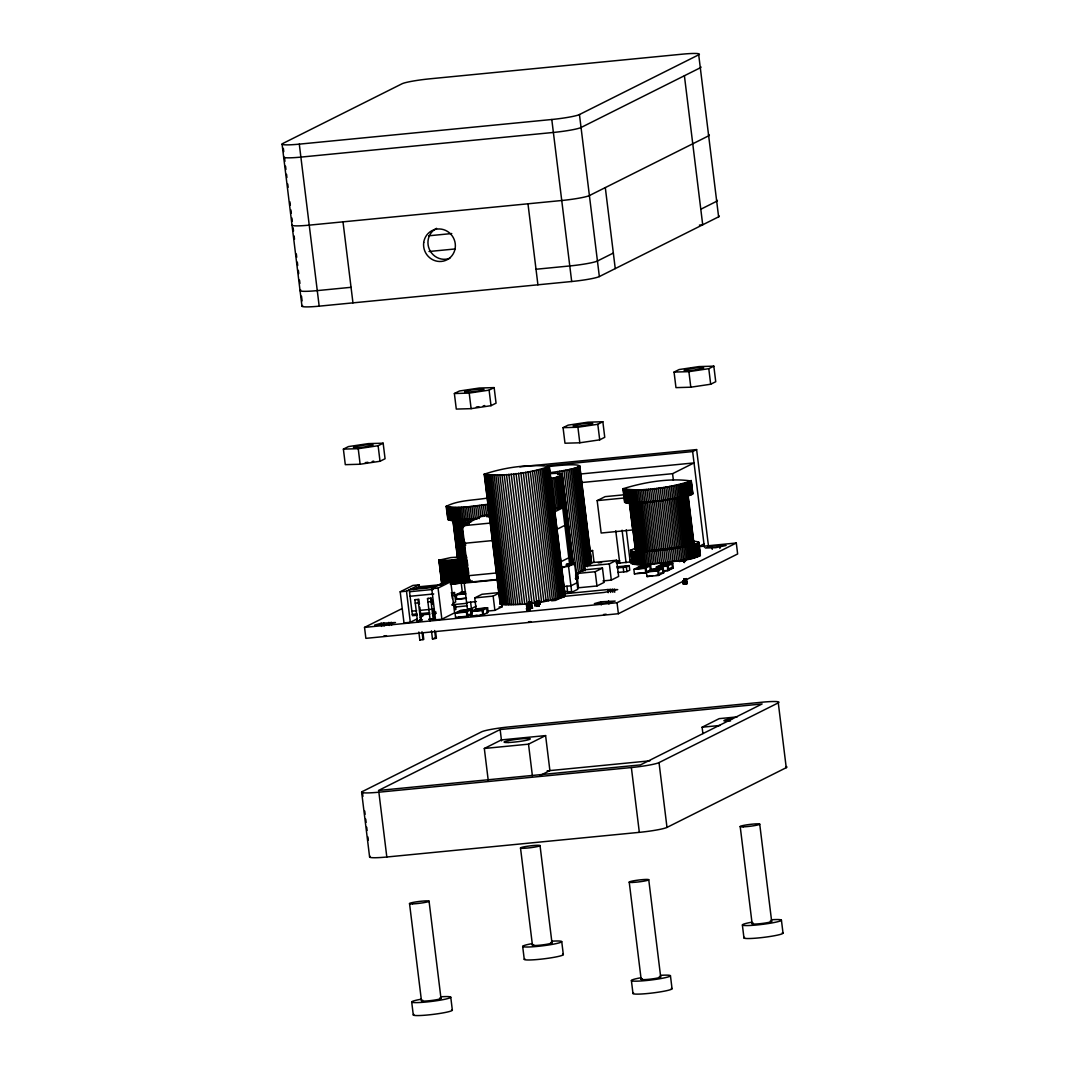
<?xml version="1.0" encoding="UTF-8"?>
<svg xmlns="http://www.w3.org/2000/svg" width="1069" height="1069" viewBox="0 0 1069 1069"><rect width="100%" height="100%" fill="white"/><g stroke="black" fill="none" stroke-linecap="round" stroke-linejoin="round"><path stroke-width="1.5" d="M441.804 584.369L438.905 560.223L450.811 557.577L466.498 556.521M635.547 549.64C643.538 553.181 656.419 549.332 665.853 549.078C673.711 547.101 688.877 547.595 693.327 542.384M489.041 504.221C474.97 505.477 460.044 509.245 446.161 506.399C458.08 500.118 473.433 500.412 486.796 498.141M623 488.76C644.26 491.927 669.902 487.611 691.135 480.983C669.889 477.816 644.233 482.132 623 488.76L624.617 502.27C637.405 504.621 650.767 501.561 663.635 500.452C671.586 498.248 688.115 498.782 692.137 493.103M635.093 548.384C616.666 554.838 665.399 550 665.787 549.56C666.415 549.894 714.493 542.571 692.939 541.168M632.354 563.082C641.159 567.358 656.607 562.748 667.377 562.521C676.396 560.236 694.703 560.731 699.701 554.664M484.23 474.208C504.421 467.394 528.353 464.026 549.306 466.431C529.115 473.26 505.183 476.627 484.23 474.208L500.185 604.052C521.552 605.856 544.949 603.023 565.22 596.048L549.279 466.204M528.527 621.717L530.919 621.637M550.228 478.538C564.526 476.627 565.581 472.177 550.081 473.714M683.238 584.008L687.14 583.54L686.365 578.623M624.79 501.521L624.617 502.27M500.613 603.304L500.185 604.052M548.491 472.805C588.484 467.941 590.275 461.621 548.277 466.618M486.756 516.728L488.439 516.006M698.712 54.813A22.957 2.165 -7 0 0 682.182 54.185L429.671 78.839A22.957 2.165 -7 0 0 402.011 83.783L282.764 143.513A22.957 2.165 -7 0 0 299.293 144.141L551.791 119.501A22.957 2.165 -7 0 0 579.451 114.543L698.712 54.813L718.609 216.833L599.348 276.564A22.957 2.165 -7 0 1 571.688 281.508L319.177 306.162A22.957 2.165 -7 0 1 302.647 305.52M613.339 253.046L597.437 261.01A22.957 2.165 -7 0 1 569.777 265.954L536.01 269.254M700.796 209.243L716.698 201.279A22.957 2.165 -7 0 0 716.511 200.17M343.39 449.114L348.441 446.588L368.324 443.622L383.156 443.194L385.067 458.748L380.016 461.273L360.133 464.24L345.3 464.668L343.39 449.114L358.235 448.686L378.119 445.733L383.156 443.194M454.378 393.526L459.429 391L479.313 388.034L494.145 387.606L496.056 403.16L491.005 405.685L471.122 408.652L456.289 409.08L454.378 393.526L469.211 393.098L489.094 390.132L494.145 387.606M563.069 427.667L568.12 425.141L588.003 422.188L602.849 421.747L604.747 437.301L599.709 439.84L579.812 442.793L564.98 443.221L563.069 427.667L577.915 427.239L597.798 424.286L602.849 421.747M674.058 372.079L679.109 369.553L698.992 366.587L713.825 366.159L715.736 381.713L710.685 384.239L690.801 387.205L675.969 387.633L674.058 372.079L688.89 371.651L708.787 368.685L713.825 366.159M497.032 579.478L469.224 582.191L462.302 525.814L482.493 515.699L490.671 514.897M554.009 512.198L562.668 507.869L554.49 508.67M417.378 618.751L410.309 622.292L404.002 622.906L400.18 591.798L412.901 585.424L419.208 584.81L419.609 588.084M400.18 591.798L406.487 591.184L419.208 584.81M413.77 589.594L419.449 586.747L441.55 584.596M547.275 465.763L692.645 451.572L696.627 449.581L708.547 546.687M627.73 490.123L632.714 529.957L601.152 533.03L597.17 500.626L605.121 496.644L623.401 494.867M441.684 583.367L437.862 585.291L440.976 584.984M431.742 588.712L444.463 582.338L450.771 581.723L454.592 612.831L441.871 619.205L435.564 619.82L431.742 588.712L438.049 588.097L450.771 581.723M417.645 622.385L414.879 599.896L415.681 599.495M556.161 529.703L564.82 525.36M414.879 599.896L418.834 599.188L419.422 604.012M703.99 543.921L698.418 546.713L736.3 543.012L737.637 553.969L618.39 613.713L365.879 638.353L364.529 627.396L401.797 608.729M581.723 482.533L672.575 473.674L694.035 462.917L580.053 474.048M430.272 621.156L427.506 598.653L428.308 598.266M427.506 598.653L431.462 597.959M476.239 606.19L471.402 608.622L467.394 609.009L464.2 583.086L470.266 580.053M470.079 580.601L461.22 583.006L450.316 584.075M469.224 582.191L472.11 580.748M452.962 603.277L455.661 601.927L454.512 592.533L451.813 593.883L452.387 598.573M466.472 598.333L456.744 599.281L456.182 594.752L461.581 592.039L464.828 591.732M423.364 614.728L424.166 614.328M420.211 617.334L423.03 615.918M456.744 599.281L465.643 598.092M434.736 613.619L435.524 613.218L432.277 613.539M455.367 604.827L454.566 605.228L455.127 609.771L455.915 609.37L455.367 604.827L452.12 605.148M474.716 597.905L481.985 594.27L500.412 592.467L493.143 596.101L474.716 597.905L476.266 610.573M459.657 610.827L471.028 609.718L471.576 614.247L466.966 616.559L455.608 617.668L455.047 613.138L460.458 610.426L471.817 609.317L472.191 612.337M560.143 562.107L568.788 557.764M455.047 613.138L466.418 612.029L471.817 609.317M455.608 617.668L456.41 617.267M589.981 551.804L592.587 550.495L594.003 562.04M470.828 611.588L476.239 608.889L487.598 607.78L488.159 612.31L482.747 615.022L471.389 616.132L470.828 611.588L482.199 610.479L487.598 607.78M562.374 567.866L569.59 564.245L558.887 476.453M418.834 632.033L419.823 640.064L420.611 639.676M562.013 567.024L568.548 566.383L574.601 563.35L577.794 589.273L571.728 592.306L567.719 592.694L566.931 586.213M419.823 640.064L423.765 639.369L422.977 632.942M471.389 616.132L477.055 615.263M431.462 630.804L432.437 638.834L436.393 638.126L435.604 631.699M432.437 638.834L436.393 638.126M487.223 611.107L494.894 610.359L502.163 606.724L501.775 603.557M584.783 569.563L584.396 566.329L591.705 562.668L616.639 560.223L618.63 576.432L611.321 580.093L603.01 580.908M576.779 573.518L584.035 569.871L602.475 568.08L604.226 582.338L596.956 585.972L578.529 587.776L576.779 573.518L595.206 571.715L602.475 568.08M584.396 566.329L609.33 563.897L616.639 560.223M576.993 582.792L570.94 585.825L564.405 586.467M567.719 592.694L570.151 591.491M561.639 597.371L555.573 600.404L551.564 600.791M626.06 565.915L623.2 567.358L623.761 571.888M617.134 567.946L626.354 567.051L629.213 565.608L629.775 570.151L626.915 571.581L617.695 572.476M633.877 569.389L639.275 566.677L650.647 565.568L651.195 570.111L645.796 572.81L634.425 573.919L633.877 569.389L645.235 568.28L650.647 565.568M634.425 573.919L635.227 573.532M646.424 572.009L651.836 569.296L663.194 568.187L663.755 572.73L658.344 575.443L646.986 576.552L646.424 572.009L657.796 570.899L663.194 568.187M672.735 563.416L661.377 564.526L655.965 567.225L667.323 566.116L672.735 563.416L673.296 567.946L667.884 570.659L663.021 571.14M646.986 576.552L652.651 575.67M364.529 627.396L617.04 602.742L736.3 543.012M362.925 796.432L362.338 791.568L481.584 731.837A22.957 2.165 -7 0 1 509.245 726.893L761.756 702.239A22.957 2.165 -7 0 1 778.285 702.867L786.236 767.676L666.989 827.406A22.957 2.165 -7 0 1 639.329 832.35L386.818 857.004A22.957 2.165 -7 0 1 370.288 856.376M500.145 729.539L378.493 790.472L640.478 764.896L762.117 703.963L500.145 729.539L501.535 740.884M488.226 780.29L484.324 748.474L501.414 739.908L545.604 735.592L549.894 770.589L539.925 775.586M484.324 748.474L528.514 744.158L545.604 735.592M702.881 733.575L702.106 727.214L719.196 718.649L737.196 716.885M362.338 791.568A22.957 2.165 -7 0 0 378.867 792.196L631.365 767.542A22.957 2.165 -7 0 0 659.025 762.598L778.285 702.867M438.824 560.423L450.597 560.303L466.752 557.403M488.854 516.755L487.25 516.287M682.957 580.694L683.265 584.048L686.926 583.647M616.038 562.588L619.111 561.853M534.941 604.533C533.084 605.909 545.537 603.37 537.854 604.065M527.578 608.395L526.255 608.822L532.75 608.034L528.286 608.261M417.485 620.261C413.449 621.784 428.028 619.298 419.796 619.913M631.605 561.759L616.666 563.403M711.874 546.232L705.353 548.023L715.789 547.675L726.145 545.484L711.874 546.232L712.248 549.372M381.205 623.267L374.684 625.058L385.134 624.71L395.477 622.519L381.205 623.267L381.593 626.407M600.885 601.82L594.364 603.611L604.813 603.263L615.156 601.072L600.885 601.82L601.272 604.96M489.816 515.766L488.439 516.046L487.17 504.488M578.115 578.57L575.737 578.89M563.724 592.199L566.637 591.518L564.151 591.451M650.42 563.924L647.64 564.512L653.774 563.684M575.322 578.342L577.714 578.048M547.569 600.297L544.709 600.618M456.837 595.072L454.886 595.286M383.878 635.961L386.47 635.667M603.557 614.515L606.15 614.221M447.951 515.311C446.454 527.004 470.707 516.848 477.322 518.879L475.732 505.918M428.749 235.795L451.746 233.55M429.016 251.509L455.3 248.943M699.42 225.118L702.707 224.797L684.401 75.739M351.046 287.307L317.279 290.608A22.957 2.165 -7 0 1 300.75 289.98M519.868 466.846L696.627 449.581M597.17 500.626L625.418 497.873M462.302 525.814L491.753 522.941M464.454 543.306L493.905 540.433M589.273 550.816L592.587 550.495M566.436 564.151L574.601 563.35M566.316 564.566L569.59 564.245M468.422 575.71L496.243 572.997M598.266 562.895L601.58 562.575M616.439 561.131L619.739 560.797M629.654 559.835L632.955 559.515M616.973 566.811L629.213 565.608M464.2 583.086L496.871 579.892M410.87 588.992L436.112 586.52M638.487 567.078L649.845 565.969L650.406 570.512M660.575 564.926L671.947 563.817L672.495 568.347L669.247 568.668M434.522 587.322L409.28 589.781L412.46 615.704L417.191 615.25M634.665 568.989L646.037 567.88L646.585 572.423L636.843 573.372M656.767 566.837L668.125 565.728L668.686 570.258L663.809 570.739M409.507 591.732L433.186 589.42M651.034 569.697L662.406 568.588L662.954 573.131M670.049 568.267L673.296 567.946M647.226 571.608L658.584 570.499L659.145 575.042L655.898 575.349M410.068 596.261L433.747 593.95M451.238 592.841L454.512 592.533M460.792 592.44L465.656 591.959M660.508 573.051L663.755 572.73M456.971 594.351L465.095 593.562M456.182 594.752L465.924 593.803M453.309 595.58L456.423 595.273M415.28 603.13L418.433 602.822M427.907 601.9L431.061 601.593M466.592 602.528L476.386 601.566M452.013 604.747L466.926 603.29M563.069 593.91L607.833 589.54M411.899 611.174L416.629 610.706M419.796 610.399L434.001 609.009M455.581 606.965L467.18 605.829M563.323 596.449L603.998 592.453L617.722 589.607L607.847 589.527L608.221 592.667M412.3 614.408L417.03 613.953M420.184 613.646L429.658 612.711M432.811 612.403L435.965 612.096M475.451 609.29L486.809 608.181L487.37 612.711M499.089 607.018L502.163 606.724M420.344 614.942L429.858 614.087M432.972 613.7L436.125 613.392M455.848 612.737L467.206 611.628L467.768 616.158L458.026 617.12M468.342 614.568L471.576 614.247M480.302 614.942L483.549 614.622L482.988 610.092L471.629 611.201L472.004 614.221M702.106 727.214L720.105 725.45M547.168 770.856L649.965 760.821M489.789 516.648L489.067 516.701M632.38 560.397L630.59 560.45L630.977 563.59M781.426 920.155L783.016 933.117M708.787 368.685L710.685 384.239M759.725 824.146L771.658 921.358M719.544 545.297L719.918 548.424M688.89 371.651L690.801 387.205M740.202 826.551L752.135 923.763M692.645 451.572L704.377 547.168M691.229 480.609L692.832 493.744M698.792 542.17L700.382 555.319M691.109 480.435L692.739 493.945M698.672 541.996L700.289 555.506M690.935 481.184L692.525 494.145M698.498 542.758L700.088 555.72M690.627 481.411L692.218 494.372M698.191 542.972L699.781 555.933M690.213 481.638L691.803 494.6M697.776 543.199L699.367 556.161M689.692 481.878L691.282 494.84M697.255 543.44L698.845 556.401M689.064 482.132L690.654 495.081M696.627 543.693L698.217 556.655M688.342 482.386L689.933 495.348M695.906 543.947L697.496 556.909M742.367 924.966L743.957 937.927M687.527 482.653L689.117 495.615M695.077 544.215L696.667 557.176M686.605 482.921L693.875 543.025M694.169 544.482L695.759 557.443M687.875 495.535L693.714 543.226M687.474 494.84L693.434 543.44M692.097 535.783L692.498 539.017M685.59 483.201L693.033 543.667M693.153 544.762L694.743 557.724M686.552 495.294L692.525 543.894M684.494 483.482L691.884 544.148M692.057 545.043L693.647 558.005M685.176 495.802L691.149 544.402M683.305 483.776L684.895 496.738M690.868 545.337L692.458 558.299M684.32 496.056L690.293 544.669M682.035 484.07L683.625 497.018M689.599 545.631L691.189 558.593M683.372 496.337L689.331 544.936M680.686 484.364L688.276 545.217M688.249 545.925L689.839 558.887M681.153 496.885L687.113 545.497M679.269 484.658L680.859 497.619M686.832 546.219L688.423 559.181M679.897 497.179L685.87 545.778M677.773 484.952L679.363 497.913M685.336 546.513L686.926 559.475M678.561 497.459L684.534 546.072M676.223 485.246L677.813 498.207M683.772 546.807L685.376 559.768M677.145 497.753L683.118 546.353M683.973 559.181L684.427 562.561M683.759 559.181L684.28 562.414M686.138 578.623L686.819 583.687M674.606 485.54L676.196 498.501M682.156 547.101L684.013 562.414M686.004 578.623L686.686 583.714M685.844 578.623L686.365 583.781M675.648 498.047L681.621 546.647M685.79 580.574L686.191 583.821M672.575 473.674L673.39 480.275M685.59 580.614L685.991 583.848M685.389 580.641L685.79 583.888M685.176 580.681L685.576 583.915M684.962 580.708L685.363 583.941M684.748 580.734L685.135 583.968M672.922 485.834L674.526 498.795M680.485 547.395L682.075 560.356M684.32 579.131L684.922 583.995M674.085 498.341L680.058 546.94M684.107 579.157L684.708 584.021M683.906 579.184L684.494 584.035M683.706 579.198L684.294 584.048M683.532 580.841L683.933 584.075M683.291 580.601L683.772 584.075M683.158 580.641L683.625 584.088M671.212 486.128L672.802 499.089M678.762 547.689L680.352 560.65M672.468 498.622L678.427 547.221M669.435 486.408L671.025 499.37M676.998 547.969L678.588 560.931M670.784 498.902L676.744 547.515M667.631 486.689L675.007 547.796M675.194 548.263L676.784 561.212M665.8 486.97L673.243 548.063M673.35 548.531L674.94 561.492M663.929 487.237L671.426 548.33M671.492 548.798L673.082 561.759M662.045 487.504L669.582 548.597M669.595 549.065L671.185 562.027M661.751 500.239L667.724 548.838M660.134 487.745L661.724 500.706M667.697 549.319L669.288 562.281M658.223 487.998L665.853 549.078M665.787 549.56L667.377 562.521M667.323 566.116L667.884 570.659M658.01 500.706L663.969 549.319M656.299 488.226L657.903 501.187M663.862 549.8L665.452 562.762M656.125 500.933L662.099 549.533M654.388 488.453L655.978 501.414M661.952 550.014L663.542 562.975M654.268 501.134L660.241 549.733M652.491 488.667L654.081 501.628M660.041 550.228L661.631 563.189M652.424 501.321L658.384 549.934M650.593 488.867L652.184 501.829M658.157 550.428L659.747 563.39M650.593 501.508L656.566 550.107M648.723 489.054L650.313 502.016M656.286 550.615L657.876 563.577M657.796 570.899L658.344 575.443M648.816 501.668L654.776 550.268M646.879 489.228L648.469 502.189M654.442 550.789L656.032 563.751M647.066 501.815L653.025 550.415M645.061 489.388L646.651 502.35M652.624 550.949L654.215 563.911M645.369 501.949L651.328 550.548M643.284 489.535L644.874 502.497M650.847 551.096L652.437 564.058M605.308 187.596L615.25 268.6M643.725 502.056L649.685 550.669M641.56 489.669L643.15 502.63M649.11 551.23L650.714 564.191M642.135 502.149L648.108 550.762M639.877 489.789L641.467 502.751M647.426 551.35L649.03 564.312M640.625 502.23L646.585 550.842M638.246 489.883L639.837 502.844M645.81 551.457L647.4 564.419M639.182 502.296L645.141 550.896M636.67 489.976L638.26 502.938M644.233 551.537L645.823 564.499M637.819 502.336L643.779 550.936M645.235 568.28L645.796 572.81M635.173 490.043L636.763 503.005M642.723 551.604L644.326 564.566M636.536 502.363L642.509 550.963M635.36 502.363L641.32 550.963M633.73 490.096L635.32 503.058M641.293 551.657L642.883 564.619M634.264 502.35L640.237 550.949M632.367 490.137L633.957 503.098M639.93 551.698L641.52 564.659M633.276 502.323L639.249 550.923M631.084 490.15L632.674 503.111M638.647 551.724L640.237 564.686M632.394 502.27L638.367 550.869M631.619 502.203L637.578 550.802M629.882 490.163L631.472 503.125M637.445 551.724L639.035 564.686M631.151 503.74L636.924 550.722M630.603 503.633L636.362 550.615M628.759 490.15L630.349 503.111M636.322 551.711L637.912 564.673M630.162 503.512L635.935 550.495M629.775 502.657L635.614 550.348M629.614 502.858L635.414 550.201M635.293 551.684L636.883 564.646M626.795 490.07L628.385 503.031M634.358 551.631L635.948 564.592M625.953 490.003L627.543 502.964M633.516 551.577L635.106 564.539M579.451 114.543L599.348 276.564M659.025 762.598L666.989 827.406M625.205 489.936L626.795 502.898M632.768 551.497L634.358 564.459M624.563 489.843L626.153 502.804M632.126 551.404L633.717 564.365M624.029 489.722L625.619 502.684M631.579 551.297L633.182 564.258M624.309 494.813L624.911 499.677M631.873 556.388L632.26 559.621M623.588 489.602L625.178 502.564M631.151 551.163L632.741 564.125M623.2 488.56L624.844 502.417M630.763 550.121L632.407 563.991M630.563 550.321L632.18 563.831M626.247 529.823L630.256 562.388M622.078 530.184L626.073 562.748M626.354 567.051L626.915 571.581M615.757 530.799L619.766 563.363M670.45 975.743L672.04 988.705M597.798 424.286L599.709 439.84M617.04 602.742L618.39 613.713M614.354 589.113L614.742 592.239M648.749 879.734L660.682 976.946M609.33 563.897L611.321 580.093M612.457 589.179L612.844 592.306M610.265 589.313L610.64 592.453M551.791 119.501L571.688 281.508M631.365 767.542L639.329 832.35M608.555 600.885L608.929 604.025M577.915 427.239L579.812 442.793M595.206 571.715L596.956 585.972M579.745 465.777L591.678 563.109M579.572 465.576L591.518 563.35M579.278 466.498L591.197 563.604M580.961 483.348L581.362 486.636M588.431 544.241L588.845 547.542M578.783 466.779L590.703 563.884M629.227 882.139L641.159 979.351M578.142 467.073L590.061 564.178M577.327 467.38L589.26 564.485M576.378 467.701L588.297 564.793M575.269 468.022L587.389 566.77M574.013 468.369L585.946 565.474M572.637 468.716L585.157 570.752M571.113 469.064L583.647 571.1M569.483 469.425L582.004 571.461M631.391 980.554L632.982 993.515M567.719 469.772L580.253 571.821M565.875 470.133L578.596 573.826M577.42 573.652L577.821 576.886M577.22 573.692L577.821 578.543M577.006 573.719L577.607 578.583M563.924 470.494L577.166 578.65M576.338 573.826L576.939 578.676M576.111 573.853L576.712 578.717M575.643 573.906L576.244 578.77M575.616 575.55L576.004 578.797M561.88 470.854L573.398 564.659M562.08 474.342L573.171 563.644M562.107 474.997L573.011 563.884M561.746 474.168L572.864 564.686M527.979 203.791L537.921 284.808M561.292 475.545L572.209 564.419M560.65 475.825L571.554 564.699M559.768 471.202L560.183 474.489M559.835 476.133L570.552 563.363M557.604 471.549L558.005 474.836M557.777 476.787L561.613 508.056M568.548 566.383L571.728 592.306M556.521 477.121L560.37 508.39M555.145 477.469L558.98 508.737M553.622 477.83L557.457 509.098M551.992 478.177L555.827 509.445M549.052 466.004L565.073 596.288M548.838 466.953L564.753 596.569M548.33 467.247L564.245 596.849M547.649 467.554L563.563 597.157M546.793 467.875L562.708 597.477M545.778 468.209L561.693 597.812M544.589 468.556L560.503 598.159M543.252 468.903L559.167 598.52M541.756 469.278L557.671 598.881M540.126 469.652L556.04 599.255M538.375 470.026L554.29 599.629M536.491 470.4L552.406 600.003M534.5 470.774L550.415 600.377M532.415 471.148L548.33 600.751M530.237 471.509L546.152 601.125M527.979 471.883L543.894 601.486M525.667 472.231L541.582 601.847M539.658 600.845L540.059 604.105M539.431 600.791L539.872 604.226M539.324 600.778L539.658 604.292M523.302 472.578L539.524 604.319M538.976 601.112L539.217 604.399M538.629 601.192L539.23 606.043M538.442 601.219L539.043 606.083M538.241 601.259L538.843 606.123M538.028 601.299L538.629 606.15M537.801 601.326L538.402 606.19M537.573 601.366L538.175 606.217M537.346 601.393L537.948 606.257M537.119 601.419L537.707 606.283M537.079 603.076L537.48 606.31M520.897 472.899L536.812 602.515M536.852 603.103L537.253 606.337M536.625 603.116L537.012 606.364M536.397 603.143L536.798 606.377M535.382 601.58L535.783 604.813M535.061 601.58L535.609 604.827M534.914 601.58L535.315 604.827M534.687 601.58L535.195 604.827M534.647 603.116L535.088 606.39M518.478 473.22L534.393 602.836M516.046 473.514L531.961 603.13M531.28 601.566L532.055 608.141M531.199 601.687L531.827 608.234M530.919 601.794L531.707 608.274M530.785 601.82L531.427 608.341M530.465 601.9L531.266 608.381M530.291 601.927L531.079 608.408M530.09 601.967L530.892 608.448M529.89 602.007L530.692 608.488M529.676 602.034L530.478 608.515M513.614 473.808L530.251 608.555M529.235 602.101L530.024 608.582M528.995 602.141L529.796 608.622M528.767 602.168L529.756 610.265M528.54 602.194L529.529 610.292M528.5 603.838L529.302 610.319M528.273 603.865L529.061 610.346M528.046 603.878L528.848 610.359M527.832 603.905L528.62 610.386M527.618 603.918L528.42 610.399M527.244 603.945L528.22 610.412M511.196 474.061L527.111 603.678M527.859 610.426L527.07 603.945L527.698 610.426M526.589 603.718L527.565 610.426M526.496 603.744L527.338 610.412M526.322 603.838L527.111 610.359M508.817 474.302L524.732 603.918M506.479 474.529L522.394 604.132M504.207 474.716L520.122 604.332M561.733 941.602L563.323 954.564M501.989 474.89L517.904 604.506M499.864 475.037L515.779 604.653M489.094 390.132L491.005 405.685M497.833 475.157L513.748 604.76M495.909 475.251L511.824 604.854M528.514 744.158L532.415 775.974M540.032 845.592L551.965 942.805M494.105 475.317L510.02 604.92M492.421 475.344L508.336 604.96M490.871 475.358L506.786 604.974M489.468 475.344L505.383 604.947M488.226 475.291L504.14 604.907M487.13 475.211L503.045 604.827M486.208 475.117L502.123 604.72M485.46 474.983L501.374 604.6M484.885 474.823L500.8 604.439M484.377 473.968L500.399 604.252M485.286 504.755L486.676 516.1M483.375 505.009L484.778 516.354M469.211 393.098L471.122 408.652M493.143 596.101L494.894 610.359M481.464 505.249L482.854 516.594M479.553 505.49L480.943 516.821M520.509 847.998L532.442 945.21M477.643 505.704L479.233 518.665M473.834 506.118L475.424 519.08M471.963 506.305L473.554 519.267M470.119 506.479L471.71 519.44M482.199 610.479L482.747 615.022M470.307 519.066L470.707 522.313M522.674 946.412L524.264 959.374M468.302 506.639L469.906 519.601M468.61 519.2L469.211 524.064M466.538 506.786L468.128 519.748M466.966 519.32L467.554 524.171M464.801 506.92L466.391 519.881M465.376 519.414L465.977 524.264M463.118 507.04L464.708 520.002M463.866 519.494L464.654 525.975M461.487 507.147L463.077 520.109M462.423 519.547L463.411 527.645M465.202 542.237L465.603 545.471M467.14 560.597L467.728 565.367M468.115 568.548L468.703 573.318M469.291 578.088L469.679 581.269M466.418 557.537L469.344 581.402M459.924 507.227L461.514 520.189M466.017 557.671L468.957 581.536M461.06 519.587L465.63 556.855M465.563 557.804L468.489 581.67M465.055 557.951L467.981 581.817M470.601 602.141L471.402 608.622M458.414 507.294L460.004 520.256M459.79 519.614L464.36 556.882M464.481 558.098L467.407 581.964M463.852 558.245L466.792 582.111M458.601 519.614L463.171 556.882M456.971 507.347L458.574 520.309M463.184 558.392L466.111 582.258M462.463 558.539L465.389 582.405M457.505 519.601L462.089 556.869M455.608 507.387L457.211 520.349M461.701 558.699L464.627 582.552M456.516 519.574L461.1 556.842M460.899 558.846L463.826 582.712M454.325 507.414L460.218 556.789M460.058 558.993L462.984 582.859M466.418 612.029L466.966 616.559M454.859 519.454L459.429 556.722M453.122 507.414L454.713 520.376M459.189 559.14L462.115 583.006M454.191 519.374L458.975 558.245M453.644 519.267L458.414 558.152M452 507.401L453.603 520.362M458.294 559.287L462.476 593.215M453.296 519.708L457.986 558.031M453.015 519.922L457.666 557.884M452.855 520.122L457.465 557.737M450.971 507.374L452.575 520.336M457.358 559.434L460.298 583.3M450.036 507.321L451.626 520.282M456.423 559.568L459.349 583.433M449.194 507.267L450.784 520.229M455.461 559.715L458.387 583.567M448.459 507.187L450.049 520.149M447.817 507.094L449.408 520.055M454.485 559.835L457.425 583.701M447.27 506.987L448.86 519.948M446.962 507.214L447.35 510.447M453.51 559.969L456.45 583.821M446.829 506.853L448.419 519.815M446.508 506.719L448.098 519.681M446.147 506.212L447.871 519.521M452.534 560.076L455.461 583.941M451.559 560.196L454.485 584.048M450.597 560.303L453.523 584.155M454.018 592.787L454.378 595.807M449.635 560.397L452.575 584.249M448.699 560.477L451.626 584.342M447.777 560.557L450.704 584.422M446.882 560.637L449.421 581.309M446.027 560.691L448.566 581.376M445.185 560.744L447.724 581.429M444.397 560.784L447.136 583.059M443.635 560.824L446.374 583.086M442.927 560.837L445.666 583.113M442.272 560.851L444.998 583.126M441.657 560.851L444.397 583.126M441.096 560.851L443.835 583.113M440.602 560.824L443.328 583.099M440.161 560.797L443.087 584.663M439.519 559.875L442.7 584.623M439.453 560.717L442.379 584.569M439.252 559.996L442.125 584.516M439.038 560.116L441.938 584.449M438.049 588.097L441.871 619.205M431.662 599.562L432.25 604.386M432.838 609.196L434.027 618.844M430.66 598.346L433.226 619.245M434.615 630.496L435.604 638.527M419.823 607.219L421.4 620.073M418.046 599.589L420.611 620.474M421.988 631.726L422.977 639.756M406.487 591.184L410.309 622.292M450.757 997.19L452.347 1010.152M378.119 445.733L380.016 461.273M429.057 901.18L440.989 998.393M343.002 221.858L352.957 302.861M391.16 622.171L391.548 625.312M388.875 622.332L389.25 625.472M383.731 622.906L384.118 626.033M358.235 448.686L360.133 464.24M409.534 903.586L421.467 1000.798M411.699 1002L413.289 1014.962M299.293 144.141L319.177 306.162M378.867 792.196L386.818 857.004M283.352 148.377L283.753 151.611M284.554 158.092L284.955 161.339M285.543 166.189L285.944 169.436M286.545 174.3L286.933 177.534M287.735 184.015L288.136 187.262M289.926 201.841L290.314 205.074M290.915 209.938L291.316 213.185M291.917 218.036L292.305 221.283M293.106 227.791L293.507 231.064M294.109 235.968L294.51 239.242M296.327 253.968L296.728 257.241M297.329 262.159L297.73 265.433M298.331 270.337L298.732 273.611M299.534 280.158L299.935 283.432M301.511 296.193L302.086 300.857M364.716 811.01L365.117 814.244M365.718 819.108L366.106 822.342M366.707 827.206L367.108 830.453M367.896 836.933L368.297 840.167M282.069 144.168L301.966 306.175M361.643 792.209L369.607 857.017M730.568 720.92A13.122 1.229 -7 0 1 723.98 720.493A13.122 1.229 -7 0 1 733.361 718.301M786.062 766.567A22.957 2.165 -7 0 1 786.236 767.676M550.588 942.511A9.835 0.922 -7 0 1 542.357 944.916A9.835 0.922 -7 0 1 533.672 944.582M562.588 954.163A19.67 1.857 -7 0 1 544.094 958.799A19.67 1.857 -7 0 1 524.866 958.813M551.711 941.214A19.67 1.857 -7 0 1 557.35 943.339A19.67 1.857 -7 0 1 527.431 947.014A19.67 1.857 -7 0 1 532.188 943.62M770.281 921.064A9.835 0.922 -7 0 1 762.05 923.469A9.835 0.922 -7 0 1 753.364 923.135M782.281 932.716A19.67 1.857 -7 0 1 763.787 937.353A19.67 1.857 -7 0 1 744.558 937.366M771.404 919.768A19.67 1.857 -7 0 1 777.043 921.892A19.67 1.857 -7 0 1 747.124 925.567A19.67 1.857 -7 0 1 751.881 922.173M439.613 998.099A9.835 0.922 -7 0 1 431.382 1000.504A9.835 0.922 -7 0 1 422.696 1000.17M451.612 1009.764A19.67 1.857 -7 0 1 433.119 1014.387A19.67 1.857 -7 0 1 413.89 1014.401M440.735 996.802A19.67 1.857 -7 0 1 446.374 998.927A19.67 1.857 -7 0 1 416.456 1002.615A19.67 1.857 -7 0 1 421.213 999.208M659.306 976.652A9.835 0.922 -7 0 1 651.074 979.057A9.835 0.922 -7 0 1 642.389 978.723M671.305 988.317A19.67 1.857 -7 0 1 652.812 992.941A19.67 1.857 -7 0 1 633.583 992.954M660.428 975.356A19.67 1.857 -7 0 1 666.067 977.48A19.67 1.857 -7 0 1 636.149 981.168A19.67 1.857 -7 0 1 640.906 977.761M373.722 461.127A9.835 0.922 -7 0 1 372.199 461.501M367.856 462.276A9.835 0.922 -7 0 1 365.331 462.623M484.698 405.539A9.835 0.922 -7 0 1 483.188 405.913M478.845 406.688A9.835 0.922 -7 0 1 476.32 407.035M292.171 224.864A22.957 2.165 -7 0 0 309.235 225.145L561.746 200.504A22.957 2.165 -7 0 0 589.407 195.56L708.653 135.83A22.957 2.165 -7 0 0 708.48 134.721M700.756 66.879A22.957 2.165 -7 0 1 700.302 67.775L581.042 127.505A22.957 2.165 -7 0 1 553.381 132.449L300.883 157.103A22.957 2.165 -7 0 1 283.82 156.822M449.849 258.284A16.396 15.781 63.4 0 1 429.391 249.384A16.396 15.781 63.4 0 1 436.58 228.338M719.049 215.925A22.957 2.165 -7 0 1 718.609 216.833M428.829 619.379L435.283 618.67L428.829 619.379M679.203 561.425L685.643 560.717L679.203 561.425M508.163 742.514A13.122 1.229 -7 0 0 529.863 739.28A13.122 1.229 -7 0 0 513.681 739.748A13.122 1.229 -7 0 0 508.163 742.514M523.476 848.292A9.835 0.922 -7 0 0 539.738 845.873A9.835 0.922 -7 0 0 527.605 846.22A9.835 0.922 -7 0 0 523.476 848.292M743.169 826.845A9.835 0.922 -7 0 0 759.431 824.426A9.835 0.922 -7 0 0 747.298 824.774A9.835 0.922 -7 0 0 743.169 826.845M412.5 903.88A9.835 0.922 -7 0 0 428.763 901.461A9.835 0.922 -7 0 0 416.629 901.808A9.835 0.922 -7 0 0 412.5 903.88M632.193 882.433A9.835 0.922 -7 0 0 648.455 880.014A9.835 0.922 -7 0 0 636.322 880.362A9.835 0.922 -7 0 0 632.193 882.433M576.164 426.21A9.835 0.922 -7 0 0 592.426 423.792A9.835 0.922 -7 0 0 580.293 424.139A9.835 0.922 -7 0 0 576.164 426.21M356.471 447.657A9.835 0.922 -7 0 0 372.747 445.238A9.835 0.922 -7 0 0 360.614 445.586A9.835 0.922 -7 0 0 356.471 447.657M687.14 370.622A9.835 0.922 -7 0 0 703.415 368.19A9.835 0.922 -7 0 0 691.282 368.551A9.835 0.922 -7 0 0 687.14 370.622M467.46 392.056A9.835 0.922 -7 0 0 483.736 389.637A9.835 0.922 -7 0 0 471.603 389.998A9.835 0.922 -7 0 0 467.46 392.056M423.712 242.529A16.396 15.781 63.4 0 0 445.479 260.475A16.396 15.781 63.4 0 0 449.221 232.681A16.396 15.781 63.4 0 0 423.712 242.529"/></g></svg>
